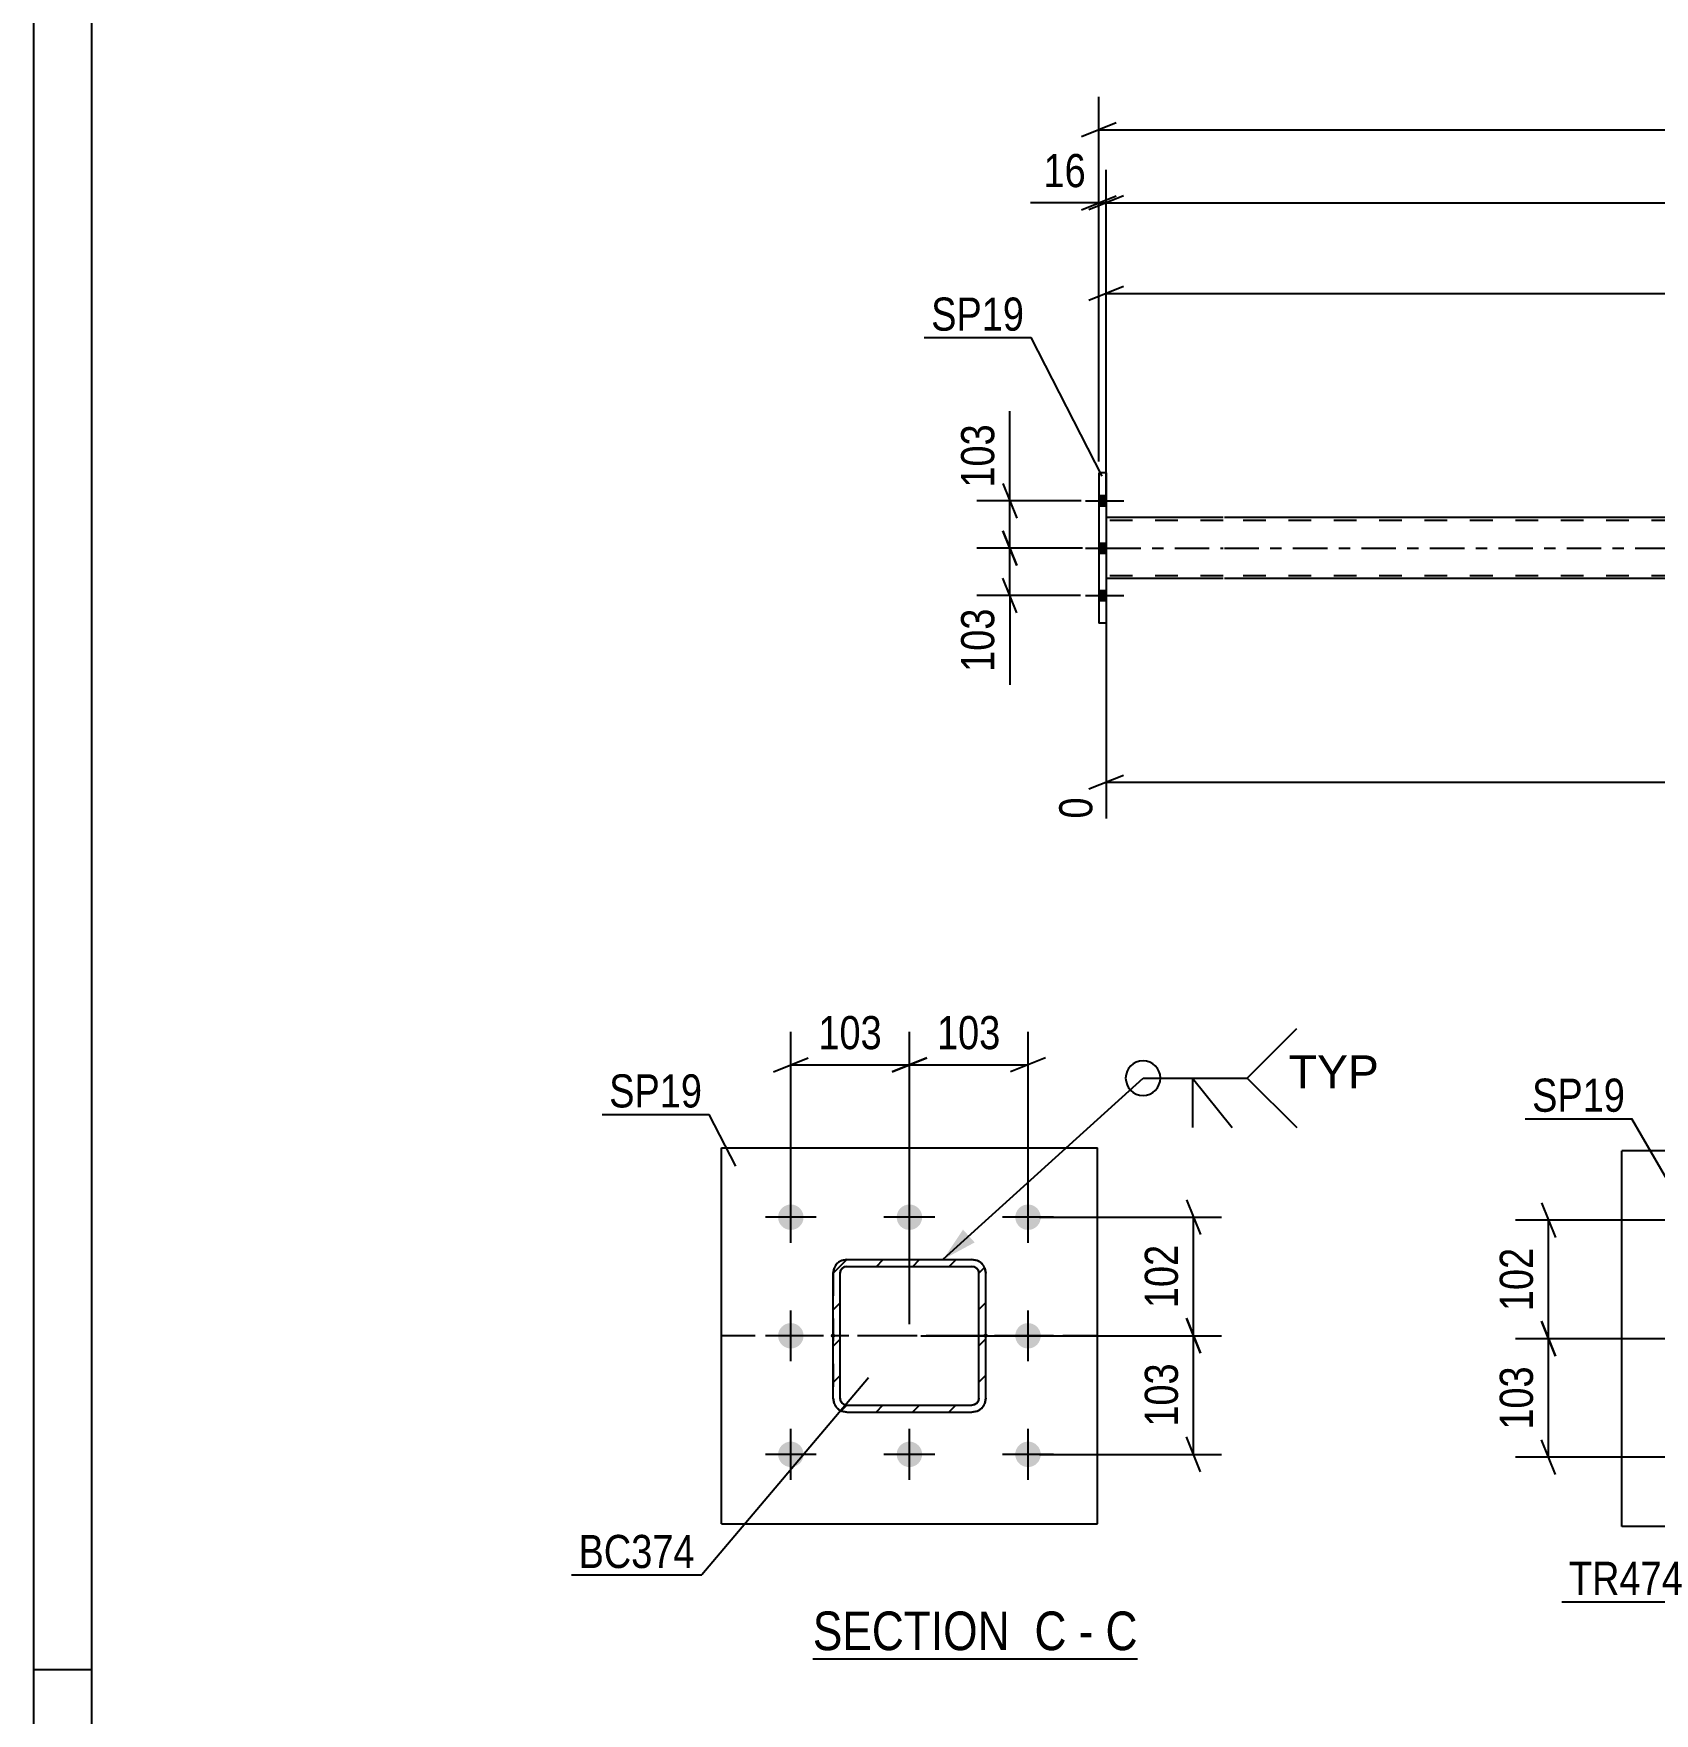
# Model space of a CAD drawing. Header units: millimetres. Extents: x 0 to 841, y 0 to 594.
# Drawn here: x 0 to 140.1, y 145.2 to 290.5 of the extents above; entities that cross this region are included whole.
import ezdxf

# ---------------------------------------------------------------- set-up
doc = ezdxf.new("R2010")
doc.units = ezdxf.units.MM
doc.linetypes.add('DXK_LINE_DOT2', pattern=[3.9198, 1.9599, -1.9599])
doc.linetypes.add('DXK_LINE_DOT3', pattern=[5.9187, 2.979, -0.9799, 0.9799, -0.9799])
doc.styles.add('Arial', font='ARIAL.TTF', dxfattribs={"height": 0.2})
doc.styles.add('Arial Narrow', font='ARIALN.TTF', dxfattribs={"height": 0.2})

# ---------------------------------------------------------------- blocks, each defined once
blk = doc.blocks.new('Unknown-814735472-1133')
at = {"color": 5, "linetype": 'Continuous'}
for p, q in [((0, 594), (0, 0)), ((5, 589), (5, 5)), ((5, 149), (0, 149))]:
    blk.add_line(p, q, dxfattribs=at)
blk = doc.blocks.new('Unknown-814735472-13 - 1678')
at = {"color": 6, "linetype": 'Continuous'}
blk.add_line((67.35, 149.95), (95.42, 149.95), dxfattribs=at)
at = {"color": 0, "linetype": 'Continuous'}
for points in [[(85.46, 150.7), (85.46, 154.2), (67.35, 154.2), (67.35, 150.7)], [(89.28, 150.7), (89.28, 154.2), (86.51, 154.2), (86.51, 150.7)], [(91.6, 150.7), (91.6, 154.2), (90.33, 154.2), (90.33, 150.7)], [(95.42, 150.7), (95.42, 154.2), (92.65, 154.2), (92.65, 150.7)]]:
    blk.add_wipeout(points, dxfattribs=at)
at = {"color": 7, "linetype": 'Continuous', "style": 'Arial Narrow'}
for s, p in [('SECTION ', (67.35, 150.7)), ('C', (86.51, 150.7)), ('C', (92.65, 150.7)), ('-', (90.33, 150.7))]:
    blk.add_text(s, height=3.34, dxfattribs=at).set_placement(p)
blk = doc.blocks.new('Part-814735472-6944 - 6931')
at = {"color": 2, "linetype": 'Continuous'}
for p, q in [((169.77, 193.88), (137.27, 193.88)), ((137.27, 161.38), (137.27, 193.88)), ((169.77, 161.38), (169.77, 193.88)), ((169.77, 161.38), (137.27, 161.38))]:
    blk.add_line(p, q, dxfattribs=at)
blk = doc.blocks.new('Part-814735472-2897 - 2738')
at = {"color": 2, "linetype": 'Continuous'}
for p, q in [((92.71, 252.48), (92.07, 252.48)), ((92.07, 252.48), (92.07, 239.48)), ((92.71, 252.48), (92.71, 239.48)), ((92.71, 239.48), (92.07, 239.48))]:
    blk.add_line(p, q, dxfattribs=at)
blk = doc.blocks.new('Part-814735472-2967 - 2738')
at = {"color": 2, "linetype": 'Continuous'}
for p, q in [((102.83, 248.62), (92.71, 248.62)), ((240.52, 248.62), (102.93, 248.62)), ((102.83, 243.34), (92.71, 243.34)), ((240.52, 243.34), (102.93, 243.34))]:
    blk.add_line(p, q, dxfattribs=at)
at = {"color": 7, "linetype": 'DXK_LINE_DOT2'}
for p, q in [((92.71, 248.62), (92.71, 243.34)), ((102.83, 248.38), (92.71, 248.38)), ((765.04, 248.38), (102.93, 248.38)), ((102.83, 243.58), (92.71, 243.58)), ((765.04, 243.58), (102.93, 243.58))]:
    blk.add_line(p, q, dxfattribs=at)
at = {"color": 7, "linetype": 'DXK_LINE_DOT3'}
for p, q in [((92.71, 245.98), (102.83, 245.98)), ((102.93, 245.98), (765.04, 245.98))]:
    blk.add_line(p, q, dxfattribs=at)
blk = doc.blocks.new('Bolt-814735472-3014 - 2738')
at = {"linetype": 'Continuous'}
for points in [[(92.71, 249.64), (92.71, 250.52), (92.07, 250.52), (92.07, 249.64)], [(92.71, 249.64), (92.71, 250.52), (92.07, 250.52), (92.07, 249.64)], [(92.71, 249.64), (92.71, 250.52), (92.07, 250.52), (92.07, 249.64)], [(92.71, 245.54), (92.71, 246.42), (92.07, 246.42), (92.07, 245.54)], [(92.71, 245.54), (92.71, 246.42), (92.07, 246.42), (92.07, 245.54)], [(92.71, 241.44), (92.71, 242.32), (92.07, 242.32), (92.07, 241.44)], [(92.71, 241.44), (92.71, 242.32), (92.07, 242.32), (92.07, 241.44)], [(92.71, 241.44), (92.71, 242.32), (92.07, 242.32), (92.07, 241.44)]]:
    blk.add_hatch(color=1, dxfattribs=at).paths.add_polyline_path(points)
at = {"color": 1, "linetype": 'Continuous'}
for p, q in [((90.91, 250.08), (94.23, 250.08)), ((90.91, 250.08), (94.23, 250.08)), ((90.91, 250.08), (94.23, 250.08)), ((92.07, 250.52), (92.71, 250.52)), ((92.07, 250.52), (92.71, 250.52)), ((92.07, 250.52), (92.71, 250.52)), ((92.07, 249.64), (92.71, 249.64)), ((92.07, 249.64), (92.71, 249.64)), ((92.07, 249.64), (92.71, 249.64)), ((90.91, 245.98), (94.23, 245.98)), ((90.91, 245.98), (94.23, 245.98)), ((92.07, 246.42), (92.71, 246.42)), ((92.07, 246.42), (92.71, 246.42)), ((92.07, 245.54), (92.71, 245.54)), ((92.07, 245.54), (92.71, 245.54)), ((90.91, 241.88), (94.23, 241.88)), ((90.91, 241.88), (94.23, 241.88)), ((90.91, 241.88), (94.23, 241.88)), ((92.07, 242.32), (92.71, 242.32)), ((92.07, 242.32), (92.71, 242.32)), ((92.07, 242.32), (92.71, 242.32)), ((92.07, 241.44), (92.71, 241.44)), ((92.07, 241.44), (92.71, 241.44)), ((92.07, 241.44), (92.71, 241.44))]:
    blk.add_line(p, q, dxfattribs=at)
blk = doc.blocks.new('Bolt-814735472-1808 - 1678')
at = {"linetype": 'Continuous'}
for points in [[(65.45, 187.03, -1), (65.45, 189.23, -1)], [(75.7, 187.03, -1), (75.7, 189.23, -1)], [(85.95, 187.03, -1), (85.95, 189.23, -1)], [(65.45, 176.78, -1), (65.45, 178.98, -1)], [(85.95, 176.78, -1), (85.95, 178.98, -1)], [(65.45, 166.53, -1), (65.45, 168.73, -1)], [(75.7, 166.53, -1), (75.7, 168.73, -1)], [(85.95, 166.53, -1), (85.95, 168.73, -1)]]:
    blk.add_hatch(color=1, dxfattribs=at).paths.add_polyline_path(points)
at = {"color": 1, "linetype": 'Continuous'}
for p, q in [((65.45, 185.93), (65.45, 190.33)), ((75.7, 185.93), (75.7, 190.33)), ((85.95, 185.93), (85.95, 190.33)), ((67.65, 188.13), (63.25, 188.13)), ((77.9, 188.13), (73.5, 188.13)), ((88.15, 188.13), (83.75, 188.13)), ((65.45, 175.68), (65.45, 180.08)), ((85.95, 175.68), (85.95, 180.08)), ((67.65, 177.88), (63.25, 177.88)), ((88.15, 177.88), (83.75, 177.88)), ((65.45, 165.43), (65.45, 169.83)), ((75.7, 165.43), (75.7, 169.83)), ((85.95, 165.43), (85.95, 169.83)), ((67.65, 167.63), (63.25, 167.63)), ((77.9, 167.63), (73.5, 167.63)), ((88.15, 167.63), (83.75, 167.63))]:
    blk.add_line(p, q, dxfattribs=at)
blk = doc.blocks.new('Part-814735472-1754 - 1678')
at = {"linetype": 'Continuous'}
h = blk.add_hatch(dxfattribs=at)
h.set_pattern_fill('', scale=0.7, style=0, pattern_type=0)
h.set_pattern_definition([(45, (70.3019, 184.4827), (-1.57154, 1.57154), [])])
h.paths.add_polyline_path([(81.1, 184.48), (70.3, 184.48), (69.84, 184.39), (69.45, 184.13), (69.19, 183.74), (69.1, 183.28), (69.1, 172.48), (69.19, 172.02), (69.45, 171.63), (69.84, 171.37), (70.3, 171.28), (81.1, 171.28), (81.56, 171.37), (81.95, 171.63), (82.21, 172.02), (82.3, 172.48), (82.3, 183.28), (82.21, 183.74), (81.95, 184.13), (81.56, 184.39)])
h.paths.add_polyline_path([(81.66, 183.51), (81.7, 183.28), (81.7, 172.48), (81.66, 172.25), (81.53, 172.06), (81.33, 171.93), (81.1, 171.88), (70.3, 171.88), (70.07, 171.93), (69.88, 172.06), (69.75, 172.25), (69.7, 172.48), (69.7, 183.28), (69.75, 183.51), (69.88, 183.71), (70.07, 183.84), (70.3, 183.88), (81.1, 183.88), (81.33, 183.84), (81.53, 183.71)])
at = {"color": 7, "linetype": 'DXK_LINE_DOT2'}
for p, q in [((69.84, 184.39), (70.3, 184.48)), ((70.3, 184.48), (81.1, 184.48)), ((81.1, 184.48), (81.56, 184.39)), ((69.1, 183.28), (69.19, 183.74)), ((69.1, 183.28), (69.1, 172.48)), ((69.75, 183.51), (69.7, 183.28)), ((69.7, 172.48), (69.7, 183.28)), ((69.88, 183.71), (69.75, 183.51)), ((70.07, 183.84), (69.88, 183.71)), ((70.3, 183.88), (70.07, 183.84)), ((70.3, 183.88), (81.1, 183.88)), ((81.33, 183.84), (81.1, 183.88)), ((81.53, 183.71), (81.33, 183.84)), ((81.66, 183.51), (81.53, 183.71)), ((81.7, 183.28), (81.66, 183.51)), ((81.7, 172.48), (81.7, 183.28)), ((82.21, 183.74), (82.3, 183.28)), ((82.3, 172.48), (82.3, 183.28)), ((69.19, 172.02), (69.1, 172.48)), ((69.7, 172.48), (69.75, 172.25)), ((69.75, 172.25), (69.88, 172.06)), ((70.3, 171.28), (69.84, 171.37)), ((69.88, 172.06), (70.07, 171.93)), ((70.07, 171.93), (70.3, 171.88)), ((70.3, 171.88), (81.1, 171.88)), ((81.1, 171.88), (81.33, 171.93)), ((81.56, 171.37), (81.1, 171.28)), ((81.33, 171.93), (81.53, 172.06)), ((81.53, 172.06), (81.66, 172.25)), ((81.66, 172.25), (81.7, 172.48)), ((82.3, 172.48), (82.21, 172.02)), ((70.3, 171.28), (81.1, 171.28))]:
    blk.add_line(p, q, dxfattribs=at)
at = {"color": 2, "linetype": 'Continuous'}
for p, q in [((70.3, 184.48), (69.84, 184.39)), ((70.3, 184.48), (70.3, 184.48)), ((70.3, 184.48), (81.1, 184.48)), ((81.1, 184.48), (81.1, 184.48)), ((81.56, 184.39), (81.1, 184.48)), ((69.19, 183.74), (69.1, 183.28)), ((69.1, 183.28), (69.1, 183.28)), ((69.1, 172.48), (69.1, 183.28)), ((69.7, 183.28), (69.75, 183.51)), ((69.7, 183.28), (69.7, 183.28)), ((69.7, 172.48), (69.7, 183.28)), ((69.75, 183.51), (69.88, 183.71)), ((69.88, 183.71), (70.07, 183.84)), ((70.07, 183.84), (70.3, 183.88)), ((70.3, 183.88), (70.3, 183.88)), ((70.3, 183.88), (81.1, 183.88)), ((81.1, 183.88), (81.1, 183.88)), ((81.1, 183.88), (81.33, 183.84)), ((81.33, 183.84), (81.53, 183.71)), ((81.53, 183.71), (81.66, 183.51)), ((81.66, 183.51), (81.7, 183.28)), ((81.7, 183.28), (81.7, 183.28)), ((81.7, 172.48), (81.7, 183.28)), ((82.3, 183.28), (82.21, 183.74)), ((82.3, 183.28), (82.3, 183.28)), ((82.3, 172.48), (82.3, 183.28)), ((69.1, 172.48), (69.1, 172.48)), ((69.1, 172.48), (69.19, 172.02)), ((69.7, 172.48), (69.7, 172.48)), ((69.75, 172.25), (69.7, 172.48)), ((69.88, 172.06), (69.75, 172.25)), ((69.84, 171.37), (70.3, 171.28)), ((70.07, 171.93), (69.88, 172.06)), ((70.3, 171.88), (70.07, 171.93)), ((70.3, 171.88), (70.3, 171.88)), ((70.3, 171.88), (81.1, 171.88)), ((81.33, 171.93), (81.1, 171.88)), ((81.1, 171.88), (81.1, 171.88)), ((81.1, 171.28), (81.56, 171.37)), ((81.53, 172.06), (81.33, 171.93)), ((81.66, 172.25), (81.53, 172.06)), ((81.7, 172.48), (81.66, 172.25)), ((81.7, 172.48), (81.7, 172.48)), ((82.21, 172.02), (82.3, 172.48)), ((82.3, 172.48), (82.3, 172.48)), ((70.3, 171.28), (70.3, 171.28)), ((70.3, 171.28), (81.1, 171.28)), ((81.1, 171.28), (81.1, 171.28))]:
    blk.add_line(p, q, dxfattribs=at)
at = {"color": 7, "linetype": 'DXK_LINE_DOT3'}
blk.add_line((75.7, 177.88), (75.7, 177.88), dxfattribs=at)
at = {"color": 7, "linetype": 'DXK_LINE_DOT2'}
for centre, start, end in [((70.3, 183.28), 112.5, 157.5), ((81.1, 183.28), 22.5, 67.5), ((70.3, 172.48), 202.5, 247.5), ((81.1, 172.48), 292.5, 337.5)]:
    blk.add_arc(centre, 1.2, start, end, dxfattribs=at)
at = {"color": 2, "linetype": 'Continuous'}
for centre, start, end in [((70.3, 183.28), 112.5, 157.5), ((81.1, 183.28), 22.5, 67.5), ((70.3, 172.48), 202.5, 247.5), ((81.1, 172.48), 292.5, 337.5)]:
    blk.add_arc(centre, 1.2, start, end, dxfattribs=at)
blk = doc.blocks.new('Part-814735472-1806 - 1678')
at = {"linetype": 'Continuous'}
for points in [[(69.1, 177.78, -1), (69.1, 177.98, -1)], [(82.3, 177.78, -1), (82.3, 177.98, -1)]]:
    blk.add_hatch(color=30, dxfattribs=at).paths.add_polyline_path(points)
at = {"color": 2, "linetype": 'Continuous'}
for p, q in [((59.45, 161.63), (59.45, 194.13)), ((59.45, 194.13), (91.95, 194.13)), ((91.95, 161.63), (91.95, 194.13)), ((59.45, 161.63), (91.95, 161.63))]:
    blk.add_line(p, q, dxfattribs=at)
at = {"color": 7, "linetype": 'DXK_LINE_DOT3'}
blk.add_line((91.95, 177.88), (59.45, 177.88), dxfattribs=at)
at = {"color": 30, "linetype": 'DXK_LINE_DOT3'}
blk.add_line((82.3, 177.88), (69.1, 177.88), dxfattribs=at)
at = {"color": 30, "linetype": 'Continuous'}
for centre in [(69.1, 177.88), (82.3, 177.88)]:
    blk.add_circle(centre, 0.1, dxfattribs=at)
blk = doc.blocks.new('StraightDimension-814735472-7114 - 6931')
at = {"color": 7, "linetype": 'Continuous'}
for p, q in [((130.34, 189.38), (131.54, 186.38)), ((142.27, 187.88), (128.09, 187.88)), ((130.94, 177.63), (130.94, 187.88)), ((131.54, 176.13), (130.34, 179.13)), ((152.52, 177.63), (128.09, 177.63))]:
    blk.add_line(p, q, dxfattribs=at)
at = {"color": 0}
blk.add_wipeout([(130.19, 186.09), (125.99, 186.09), (125.99, 179.41), (130.19, 179.41)], dxfattribs=at)
at = {"color": 3, "style": 'Arial Narrow'}
blk.add_text('102', height=2.863, rotation=90.0002, dxfattribs=at).set_placement((129.59, 180.01))
blk = doc.blocks.new('StraightDimension-814735472-7097 - 6931')
at = {"color": 7, "linetype": 'Continuous'}
for p, q in [((130.34, 179.13), (131.54, 176.13)), ((152.52, 177.63), (128.09, 177.63)), ((130.94, 167.38), (130.94, 177.63)), ((131.54, 165.88), (130.34, 168.88)), ((142.27, 167.38), (128.09, 167.38))]:
    blk.add_line(p, q, dxfattribs=at)
at = {"color": 0}
blk.add_wipeout([(130.19, 175.84), (125.99, 175.84), (125.99, 169.16), (130.19, 169.16)], dxfattribs=at)
at = {"color": 3, "style": 'Arial Narrow'}
blk.add_text('103', height=2.863, rotation=90.0002, dxfattribs=at).set_placement((129.59, 169.76))
blk = doc.blocks.new('StraightDimension-814735472-3119 - 2738')
at = {"color": 7, "linetype": 'Continuous'}
for p, q in [((84.38, 250.08), (84.38, 257.82)), ((84.38, 250.08), (84.38, 257.82)), ((83.78, 251.58), (84.98, 248.58)), ((90.54, 250.08), (81.53, 250.08)), ((84.38, 245.98), (84.38, 250.08)), ((84.98, 244.48), (83.78, 247.48)), ((90.67, 245.98), (81.53, 245.98))]:
    blk.add_line(p, q, dxfattribs=at)
at = {"color": 0}
blk.add_wipeout([(83.63, 257.29), (79.43, 257.29), (79.43, 250.61), (83.63, 250.61)], dxfattribs=at)
at = {"color": 3, "style": 'Arial Narrow'}
blk.add_text('103', height=2.863, rotation=90.0002, dxfattribs=at).set_placement((83.03, 251.21))
blk = doc.blocks.new('StraightDimension-814735472-3106 - 2738')
at = {"color": 7, "linetype": 'Continuous'}
for p, q in [((83.78, 247.48), (84.98, 244.48)), ((90.67, 245.98), (81.53, 245.98)), ((84.38, 241.88), (84.38, 245.98)), ((84.98, 240.38), (83.78, 243.38)), ((90.48, 241.88), (81.53, 241.88)), ((84.38, 241.88), (84.38, 234.15)), ((84.38, 241.88), (84.38, 234.15))]:
    blk.add_line(p, q, dxfattribs=at)
at = {"color": 0}
blk.add_wipeout([(83.63, 241.36), (79.43, 241.36), (79.43, 234.68), (83.63, 234.68)], dxfattribs=at)
at = {"color": 3, "style": 'Arial Narrow'}
blk.add_text('103', height=2.863, rotation=90.0002, dxfattribs=at).set_placement((83.03, 235.28))
blk = doc.blocks.new('StraightDimension-814735472-3133 - 2738')
at = {"color": 7, "linetype": 'Continuous'}
for p, q in [((92.71, 249.62), (92.71, 270.84)), ((94.21, 268.59), (91.21, 267.39)), ((92.71, 267.99), (241.32, 267.99))]:
    blk.add_line(p, q, dxfattribs=at)
blk = doc.blocks.new('StraightDimension-814735472-3152 - 2738')
at = {"color": 7, "linetype": 'Continuous'}
for p, q in [((92.07, 253.48), (92.07, 285)), ((93.57, 282.75), (90.57, 281.55)), ((92.07, 282.15), (775.9, 282.15))]:
    blk.add_line(p, q, dxfattribs=at)
blk = doc.blocks.new('StraightDimension-814735472-3176 - 2738')
at = {"color": 7, "linetype": 'Continuous'}
for p, q in [((92.71, 242.34), (92.71, 222.6)), ((94.21, 226.33), (91.21, 225.13)), ((92.71, 225.73), (241.32, 225.73))]:
    blk.add_line(p, q, dxfattribs=at)
at = {"color": 0, "linetype": 'Continuous'}
blk.add_wipeout([(92.11, 225.03), (87.91, 225.03), (87.91, 222), (92.11, 222)], dxfattribs=at)
at = {"color": 3, "linetype": 'Continuous', "style": 'Arial Narrow'}
blk.add_text('0', height=2.86, rotation=90.0002, dxfattribs=at).set_placement((91.51, 222.6))
blk = doc.blocks.new('StraightDimension-814735472-7478 - 2738')
at = {"color": 7, "linetype": 'Continuous'}
for p, q in [((92.71, 253.48), (92.71, 278.69)), ((94.21, 276.44), (91.21, 275.24)), ((92.71, 275.84), (775.26, 275.84))]:
    blk.add_line(p, q, dxfattribs=at)
blk = doc.blocks.new('StraightDimension-814735472-7479 - 2738')
at = {"color": 7, "linetype": 'Continuous'}
for p, q in [((92.07, 253.48), (92.07, 278.69)), ((92.71, 253.48), (92.71, 278.69)), ((90.57, 275.24), (93.57, 276.44)), ((94.21, 276.44), (91.21, 275.24)), ((92.07, 275.84), (86.16, 275.84)), ((92.07, 275.84), (86.16, 275.84)), ((92.07, 275.84), (92.71, 275.84))]:
    blk.add_line(p, q, dxfattribs=at)
at = {"color": 0}
blk.add_wipeout([(91.54, 276.59), (91.54, 280.79), (86.69, 280.79), (86.69, 276.59)], dxfattribs=at)
at = {"color": 3, "style": 'Arial Narrow'}
blk.add_text('16', height=2.863, dxfattribs=at).set_placement((87.29, 277.19))
blk = doc.blocks.new('StraightDimension-814735472-1864 - 1678')
at = {"color": 7, "linetype": 'Continuous'}
for p, q in [((65.45, 189.13), (65.45, 204.16)), ((75.7, 178.88), (75.7, 204.16)), ((63.95, 200.71), (66.95, 201.91)), ((77.2, 201.91), (74.2, 200.71)), ((65.45, 201.31), (75.7, 201.31))]:
    blk.add_line(p, q, dxfattribs=at)
at = {"color": 0}
blk.add_wipeout([(73.92, 202.06), (73.92, 206.26), (67.23, 206.26), (67.23, 202.06)], dxfattribs=at)
at = {"color": 3, "style": 'Arial Narrow'}
blk.add_text('103', height=2.863, dxfattribs=at).set_placement((67.83, 202.66))
blk = doc.blocks.new('StraightDimension-814735472-1874 - 1678')
at = {"color": 7, "linetype": 'Continuous'}
for p, q in [((75.7, 178.88), (75.7, 204.16)), ((85.95, 189.13), (85.95, 204.16)), ((74.2, 200.71), (77.2, 201.91)), ((87.45, 201.91), (84.45, 200.71)), ((75.7, 201.31), (85.95, 201.31))]:
    blk.add_line(p, q, dxfattribs=at)
at = {"color": 0}
blk.add_wipeout([(84.17, 202.06), (84.17, 206.26), (77.48, 206.26), (77.48, 202.06)], dxfattribs=at)
at = {"color": 3, "style": 'Arial Narrow'}
blk.add_text('103', height=2.863, dxfattribs=at).set_placement((78.08, 202.66))
blk = doc.blocks.new('StraightDimension-814735472-1883 - 1678')
at = {"color": 7, "linetype": 'Continuous'}
for p, q in [((99.66, 179.39), (100.86, 176.39)), ((76.7, 177.89), (102.66, 177.89)), ((100.26, 167.63), (100.26, 177.89)), ((100.86, 166.13), (99.66, 169.13)), ((86.95, 167.63), (102.66, 167.63))]:
    blk.add_line(p, q, dxfattribs=at)
at = {"color": 0}
blk.add_wipeout([(99.51, 176.1), (95.31, 176.1), (95.31, 169.42), (99.51, 169.42)], dxfattribs=at)
at = {"color": 3, "style": 'Arial Narrow'}
blk.add_text('103', height=2.863, rotation=90.0002, dxfattribs=at).set_placement((98.91, 170.02))
blk = doc.blocks.new('StraightDimension-814735472-1891 - 1678')
at = {"color": 7, "linetype": 'Continuous'}
for p, q in [((99.66, 189.63), (100.86, 186.63)), ((86.95, 188.13), (102.66, 188.13)), ((100.26, 177.89), (100.26, 188.13)), ((100.86, 176.39), (99.66, 179.39)), ((76.7, 177.89), (102.66, 177.89))]:
    blk.add_line(p, q, dxfattribs=at)
at = {"color": 0}
blk.add_wipeout([(99.51, 186.35), (95.31, 186.35), (95.31, 179.67), (99.51, 179.67)], dxfattribs=at)
at = {"color": 3, "style": 'Arial Narrow'}
blk.add_text('102', height=2.863, rotation=90.0002, dxfattribs=at).set_placement((98.91, 180.27))
blk = doc.blocks.new('Mark-814735472-6940 - 6931')
at = {"color": 0}
blk.add_wipeout([(137.55, 197.25), (137.55, 200.25), (129.52, 200.25), (129.52, 197.25)], dxfattribs=at)
blk.add_wipeout([(137.55, 197.25), (137.55, 200.25), (129.52, 200.25), (129.52, 197.25)], dxfattribs=at)
at = {"color": 30, "linetype": 'Continuous'}
for p in [(128.92, 196.65), (143.15, 187.99)]:
    blk.add_line(p, (138.15, 196.65), dxfattribs=at)
at = {"color": 3, "style": 'Arial Narrow'}
blk.add_text('SP19', height=2.863, dxfattribs=at).set_placement((129.52, 197.25))
blk = doc.blocks.new('Mark-814735472-7074 - 6931')
at = {"color": 0}
blk.add_wipeout([(142.56, 155.48), (142.56, 158.48), (132.7, 158.48), (132.7, 155.48)], dxfattribs=at)
blk.add_wipeout([(142.56, 155.48), (142.56, 158.48), (132.7, 158.48), (132.7, 155.48)], dxfattribs=at)
at = {"color": 30, "linetype": 'Continuous'}
for p in [(151.88, 174.48), (132.1, 154.88)]:
    blk.add_line(p, (143.16, 154.88), dxfattribs=at)
at = {"color": 3, "style": 'Arial Narrow'}
blk.add_text('TR474', height=2.863, dxfattribs=at).set_placement((132.7, 155.48))
blk = doc.blocks.new('Mark-814735472-2893 - 2738')
at = {"color": 0}
blk.add_wipeout([(85.62, 264.78), (85.62, 267.78), (77.58, 267.78), (77.58, 264.78)], dxfattribs=at)
blk.add_wipeout([(85.62, 264.78), (85.62, 267.78), (77.58, 267.78), (77.58, 264.78)], dxfattribs=at)
at = {"color": 30, "linetype": 'Continuous'}
for p in [(76.98, 264.18), (92.36, 252.21)]:
    blk.add_line(p, (86.22, 264.18), dxfattribs=at)
at = {"color": 3, "style": 'Arial Narrow'}
blk.add_text('SP19', height=2.863, dxfattribs=at).set_placement((77.58, 264.78))
blk = doc.blocks.new('Mark-814735472-1750 - 1678')
at = {"color": 0}
blk.add_wipeout([(57.15, 157.8), (57.15, 160.8), (47.1, 160.8), (47.1, 157.8)], dxfattribs=at)
blk.add_wipeout([(57.15, 157.8), (57.15, 160.8), (47.1, 160.8), (47.1, 157.8)], dxfattribs=at)
at = {"color": 30, "linetype": 'Continuous'}
for p in [(72.15, 174.25), (46.5, 157.2)]:
    blk.add_line(p, (57.75, 157.2), dxfattribs=at)
at = {"color": 3, "style": 'Arial Narrow'}
blk.add_text('BC374', height=2.863, dxfattribs=at).set_placement((47.1, 157.8))
blk = doc.blocks.new('Mark-814735472-1802 - 1678')
at = {"color": 0}
blk.add_wipeout([(57.79, 197.62), (57.79, 200.62), (49.75, 200.62), (49.75, 197.62)], dxfattribs=at)
blk.add_wipeout([(57.79, 197.62), (57.79, 200.62), (49.75, 200.62), (49.75, 197.62)], dxfattribs=at)
at = {"color": 30, "linetype": 'Continuous'}
for p in [(49.15, 197.02), (60.7, 192.55)]:
    blk.add_line(p, (58.39, 197.02), dxfattribs=at)
at = {"color": 3, "style": 'Arial Narrow'}
blk.add_text('SP19', height=2.863, dxfattribs=at).set_placement((49.75, 197.62))
blk = doc.blocks.new('WeldMark-814735472-1899 - 1678')
at = {"linetype": 'Continuous'}
blk.add_hatch(color=30, dxfattribs=at).paths.add_polyline_path([(81.34, 185.95), (78.62, 184.49), (80.33, 187.06)])
at = {"color": 30, "linetype": 'Continuous'}
for p, q in [((78.62, 184.49), (95.89, 200.16)), ((95.89, 200.16), (104.89, 200.16))]:
    blk.add_line(p, q, dxfattribs=at)
at = {"color": 3, "linetype": 'Continuous'}
for q in [(103.6, 195.88), (100.18, 195.88)]:
    blk.add_line((100.18, 200.16), q, dxfattribs=at)
for start, end in [(90, 270), (270, 90)]:
    blk.add_arc((95.89, 200.16), 1.5, start, end, dxfattribs=at)
at = {"color": 0, "linetype": 'Continuous'}
blk.add_wipeout([(116.27, 199.26), (116.27, 202.26), (108.49, 202.26), (108.49, 199.26)], dxfattribs=at)
blk.add_wipeout([(116.27, 199.26), (116.27, 202.26), (108.49, 202.26), (108.49, 199.26)], dxfattribs=at)
at = {"color": 3, "linetype": 'Continuous'}
for q in [(109.18, 204.45), (109.18, 195.88)]:
    blk.add_line((104.89, 200.16), q, dxfattribs=at)
at = {"color": 3, "linetype": 'Continuous', "style": 'Arial'}
blk.add_text('TYP', height=2.865, dxfattribs=at).set_placement((108.49, 199.26))

msp = doc.modelspace()

# ---------------------------------------------------------------- block references
for name in ['Unknown-814735472-1133', 'Part-814735472-2897 - 2738', 'Bolt-814735472-3014 - 2738', 'Part-814735472-2967 - 2738', 'Part-814735472-1806 - 1678', 'Part-814735472-6944 - 6931', 'Bolt-814735472-1808 - 1678', 'Part-814735472-1754 - 1678']:
    msp.add_blockref(name, (0, 0))

# ---------------------------------------------------------------- next in the draw order: block references
for name in ['StraightDimension-814735472-3119 - 2738', 'StraightDimension-814735472-1864 - 1678', 'Mark-814735472-1802 - 1678', 'StraightDimension-814735472-7114 - 6931', 'Mark-814735472-1750 - 1678', 'Unknown-814735472-13 - 1678']:
    msp.add_blockref(name, (0, 0))

# ---------------------------------------------------------------- next in the draw order: block references
for name in ['StraightDimension-814735472-3133 - 2738', 'StraightDimension-814735472-3106 - 2738', 'StraightDimension-814735472-1874 - 1678', 'Mark-814735472-6940 - 6931', 'StraightDimension-814735472-7097 - 6931']:
    msp.add_blockref(name, (0, 0))

# ---------------------------------------------------------------- next in the draw order: block references
for name in ['StraightDimension-814735472-3152 - 2738', 'StraightDimension-814735472-3176 - 2738', 'StraightDimension-814735472-1883 - 1678', 'Mark-814735472-7074 - 6931']:
    msp.add_blockref(name, (0, 0))

# ---------------------------------------------------------------- next in the draw order: block references
for name in ['StraightDimension-814735472-7478 - 2738', 'StraightDimension-814735472-1891 - 1678']:
    msp.add_blockref(name, (0, 0))

# ---------------------------------------------------------------- next in the draw order: block references
for name in ['StraightDimension-814735472-7479 - 2738', 'WeldMark-814735472-1899 - 1678']:
    msp.add_blockref(name, (0, 0))

# ---------------------------------------------------------------- next in the draw order: block references
msp.add_blockref('Mark-814735472-2893 - 2738', (0, 0))

doc.saveas('drawing.dxf')
